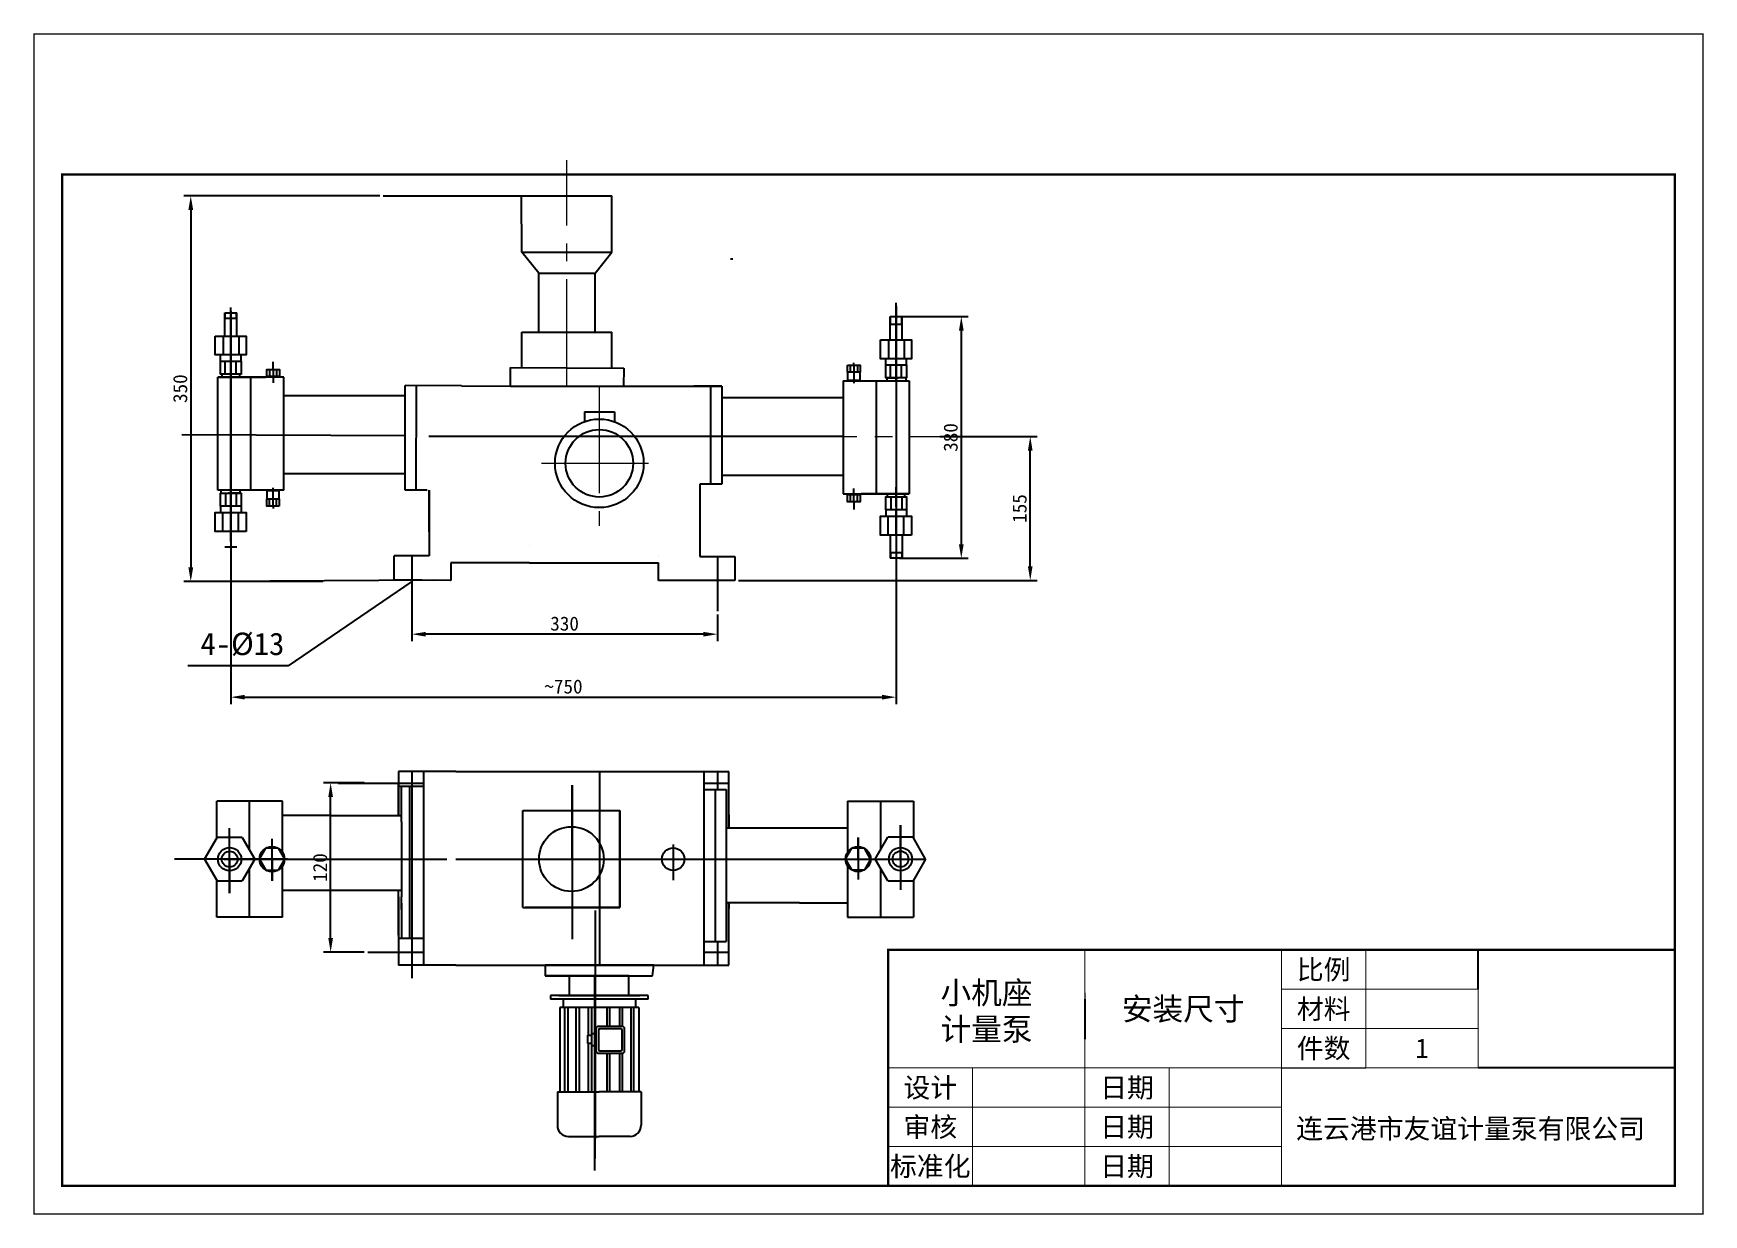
# Model space of a CAD drawing. Header units: millimetres. Extents: x 31 to 328, y 15 to 225.
import ezdxf
from ezdxf.enums import TextEntityAlignment as Align

# ---------------------------------------------------------------- set-up
doc = ezdxf.new("R2010")
doc.units = ezdxf.units.MM
doc.header["$PDMODE"] = 35
doc.linetypes.add('CENTER2', pattern=[28.575, 19.05, -3.175, 3.175, -3.175])
for name, color, linetype, lineweight in [('01-轮廓线', 7, 'Continuous', 35), ('02-中心线', 1, 'CENTER2', 15), ('04-标注', 3, 'Continuous', 20)]:
    doc.layers.add(name, color=color, linetype=linetype, lineweight=lineweight)
doc.layers.add('05-文字', color=5, linetype='Continuous')
doc.layers.add('2', color=4, linetype='Continuous')
doc.styles.add('S', font='SimSun.ttf')
doc.dimstyles.new('ISO-25', dxfattribs={"dimtxt": 2.5, "dimasz": 2.5, "dimexe": 1.25, "dimexo": 0.625, "dimtad": 1, "dimtxsty": 'Standard', "dimcen": 2.5, "dimadec": 0, "dimazin": 0, "dimtfac": 1, "dimtmove": 0, "dimatfit": 3, "dimfxl": 0, "dimarcsym": 0})

# ---------------------------------------------------------------- blocks, each defined once
blk = doc.blocks.new('*D10')
at = {"color": 0, "lineweight": -2}
for p, q in [((192.11, 153.62), (209.47, 153.62)), ((208.22, 130.5), (208.22, 151.12)), ((156.3, 128), (209.47, 128))]:
    blk.add_line(p, q, dxfattribs=at)
at = {"color": 0}
for points in [[(207.8, 151.12), (208.63, 151.12), (208.22, 153.62)], [(207.8, 130.5), (208.63, 130.5), (208.22, 128)]]:
    blk.add_solid(points, dxfattribs=at)
at = {"layer": 'Defpoints', "color": 0}
for p in [(191.48, 153.62), (208.22, 153.62), (155.67, 128)]:
    blk.add_point(p, dxfattribs=at)
at = {"color": 0, "insert": (206.34, 140.81), "char_height": 2.5, "attachment_point": 5, "rotation": 90}
blk.add_mtext('\\A1;155', dxfattribs=at)
blk = doc.blocks.new('*D11')
at = {"color": 0, "lineweight": -2}
for p, q in [((92.47, 196.45), (57.59, 196.45)), ((58.84, 193.95), (58.84, 130.31)), ((82.35, 127.81), (57.59, 127.81))]:
    blk.add_line(p, q, dxfattribs=at)
at = {"color": 0}
for points in [[(58.42, 193.95), (59.26, 193.95), (58.84, 196.45)], [(58.42, 130.31), (59.26, 130.31), (58.84, 127.81)]]:
    blk.add_solid(points, dxfattribs=at)
at = {"layer": 'Defpoints', "color": 0}
for p in [(93.09, 196.45), (58.84, 127.81), (82.97, 127.81)]:
    blk.add_point(p, dxfattribs=at)
at = {"color": 0, "insert": (56.97, 162.13), "char_height": 2.5, "attachment_point": 5, "rotation": 90}
blk.add_mtext('\\A1;350', dxfattribs=at)
blk = doc.blocks.new('*D17')
at = {"color": 0, "lineweight": -2}
for p, q in [((184.98, 174.96), (197.2, 174.96)), ((195.95, 172.46), (195.95, 134.44)), ((184.98, 131.94), (197.2, 131.94))]:
    blk.add_line(p, q, dxfattribs=at)
at = {"color": 0}
for points in [[(195.53, 172.46), (196.37, 172.46), (195.95, 174.96)], [(195.53, 134.44), (196.37, 134.44), (195.95, 131.94)]]:
    blk.add_solid(points, dxfattribs=at)
at = {"layer": 'Defpoints', "color": 0}
for p in [(184.36, 174.96), (184.36, 131.94), (195.95, 131.94)]:
    blk.add_point(p, dxfattribs=at)
at = {"color": 0, "insert": (194.07, 153.45), "char_height": 2.5, "attachment_point": 5, "rotation": 90}
blk.add_mtext('\\A1;380', dxfattribs=at)
blk = doc.blocks.new('*D23')
at = {"color": 0, "lineweight": -2}
for p, q in [((98.15, 127.18), (98.15, 117.19)), ((152.56, 121.93), (152.56, 117.19)), ((150.06, 118.44), (100.65, 118.44))]:
    blk.add_line(p, q, dxfattribs=at)
at = {"color": 0}
for points in [[(100.65, 118.85), (100.65, 118.02), (98.15, 118.44)], [(150.06, 118.85), (150.06, 118.02), (152.56, 118.44)]]:
    blk.add_solid(points, dxfattribs=at)
at = {"layer": 'Defpoints', "color": 0}
for p in [(98.15, 127.81), (152.56, 122.56), (98.15, 118.44)]:
    blk.add_point(p, dxfattribs=at)
at = {"color": 0, "insert": (125.36, 120.31), "char_height": 2.5, "attachment_point": 5}
blk.add_mtext('\\A1;330', dxfattribs=at)
blk = doc.blocks.new('*D25')
at = {"color": 0, "lineweight": -2}
for p, q in [((65.96, 175.92), (65.96, 105.98)), ((184.36, 176.8), (184.36, 105.98)), ((68.46, 107.23), (181.86, 107.23))]:
    blk.add_line(p, q, dxfattribs=at)
at = {"color": 0}
for points in [[(68.46, 107.65), (68.46, 106.81), (65.96, 107.23)], [(181.86, 107.65), (181.86, 106.81), (184.36, 107.23)]]:
    blk.add_solid(points, dxfattribs=at)
at = {"layer": 'Defpoints', "color": 0}
for p in [(65.96, 176.55), (184.36, 177.42), (184.36, 107.23)]:
    blk.add_point(p, dxfattribs=at)
at = {"color": 0, "insert": (125.16, 109.11), "char_height": 2.5, "attachment_point": 5}
blk.add_mtext('\\A1;~750', dxfattribs=at)
blk = doc.blocks.new('*D26')
at = {"color": 0, "lineweight": -2}
for p, q in [((89.72, 91.96), (82.48, 91.96)), ((83.73, 64.36), (83.73, 89.46)), ((89.72, 61.86), (82.48, 61.86))]:
    blk.add_line(p, q, dxfattribs=at)
at = {"color": 0}
for points in [[(83.31, 89.46), (84.15, 89.46), (83.73, 91.96)], [(83.31, 64.36), (84.15, 64.36), (83.73, 61.86)]]:
    blk.add_solid(points, dxfattribs=at)
at = {"layer": 'Defpoints', "color": 0}
for p in [(83.73, 91.96), (90.34, 91.96), (90.34, 61.86)]:
    blk.add_point(p, dxfattribs=at)
at = {"color": 0, "insert": (81.86, 76.91), "char_height": 2.5, "attachment_point": 5, "rotation": 90}
blk.add_mtext('\\A1;120', dxfattribs=at)

msp = doc.modelspace()

# ---------------------------------------------------------------- linework, layer by layer
at = {"color": 0}
for p, q in [((93.091, 196.453), (125.773, 196.453)), ((117.773, 186.422), (117.683, 196.453)), ((118.308, 196.453), (133.773, 196.453)), ((133.773, 186.422), (133.773, 196.453)), ((117.773, 186.422), (133.773, 186.422)), ((120.773, 182.686), (117.773, 186.422)), ((130.773, 182.686), (133.773, 186.422)), ((155.284, 185.174), (154.894, 185.174)), ((120.773, 172.2), (120.773, 182.686)), ((120.773, 172.2), (120.773, 182.686)), ((120.773, 182.686), (130.773, 182.686)), ((130.773, 172.2), (130.773, 182.686)), ((64.883, 171.503), (64.883, 175.626)), ((64.883, 175.626), (67.043, 175.626)), ((64.937, 174.602), (64.937, 175.626)), ((65.963, 171.503), (65.963, 176.548)), ((66.983, 174.602), (66.983, 175.626)), ((67.043, 171.503), (67.043, 175.626)), ((184.358, 163.509), (184.358, 177.423)), ((184.358, 170.841), (184.358, 175.885)), ((67.043, 174.602), (64.883, 174.602)), ((65.963, 134.93), (65.963, 172.641)), ((183.278, 170.841), (183.278, 174.964)), ((183.278, 174.964), (185.438, 174.964)), ((183.278, 173.628), (185.438, 173.628)), ((183.338, 173.628), (183.338, 174.964)), ((184.358, 172.636), (184.358, 134.925)), ((185.379, 173.628), (185.379, 174.964)), ((185.438, 170.841), (185.438, 174.964)), ((64.642, 168.132), (64.642, 171.503)), ((65.963, 171.503), (65.963, 167.008)), ((67.434, 168.132), (67.434, 171.503)), ((117.773, 165.873), (117.773, 172.2)), ((117.773, 172.2), (133.773, 172.2)), ((133.773, 165.799), (133.773, 172.2)), ((183.037, 167.469), (183.037, 170.841)), ((184.358, 170.841), (184.358, 166.345)), ((185.829, 167.469), (185.829, 170.841)), ((64.142, 167.008), (64.142, 168.132)), ((64.919, 167.008), (64.919, 164.707)), ((65.963, 140.346), (65.963, 167.226)), ((65.963, 166.473), (65.963, 162.94)), ((66.847, 167.008), (66.847, 164.707)), ((67.784, 167.008), (67.784, 168.132)), ((73.505, 165.555), (73.505, 166.916)), ((176.841, 166.333), (176.841, 166.751)), ((182.537, 166.345), (182.537, 167.469)), ((184.358, 167.22), (184.358, 140.34)), ((186.179, 166.345), (186.179, 167.469)), ((63.663, 164.171), (72.166, 164.171)), ((63.663, 144.058), (63.663, 164.171)), ((75.382, 164.171), (63.663, 164.171)), ((64.393, 164.707), (64.393, 164.171)), ((67.51, 164.707), (67.51, 164.171)), ((69.523, 144.058), (69.523, 164.171)), ((72.549, 164.272), (72.549, 164.171)), ((72.893, 164.272), (72.893, 165.555)), ((73.505, 165.555), (73.505, 163.191)), ((74.146, 164.272), (74.146, 165.555)), ((74.429, 164.272), (74.429, 164.171)), ((75.382, 144.058), (75.382, 164.171)), ((115.724, 162.577), (115.739, 165.882)), ((115.739, 165.882), (135.872, 165.79)), ((135.872, 165.79), (135.823, 162.577)), ((174.939, 163.509), (174.939, 143.395)), ((174.939, 163.509), (186.657, 163.509)), ((175.722, 165.051), (175.722, 163.619)), ((175.722, 163.619), (177.961, 163.619)), ((175.856, 163.619), (175.856, 163.509)), ((176.199, 166.333), (176.199, 165.051)), ((176.841, 166.333), (176.841, 164.364)), ((176.841, 164.364), (176.841, 163.094)), ((177.453, 166.333), (177.453, 165.051)), ((177.856, 163.619), (177.856, 163.509)), ((177.961, 163.619), (177.961, 165.051)), ((178.155, 163.509), (186.657, 163.509)), ((180.798, 163.509), (180.798, 143.395)), ((182.694, 164.044), (182.694, 163.509)), ((182.825, 164.044), (184.745, 164.044)), ((183.313, 166.345), (183.313, 164.044)), ((184.358, 165.81), (184.358, 162.278)), ((185.242, 166.345), (185.242, 164.044)), ((186.052, 164.044), (186.052, 163.509)), ((186.657, 163.509), (186.657, 143.395)), ((75.576, 160.896), (96.983, 160.896)), ((96.983, 144.045), (96.983, 162.714)), ((107.02, 162.616), (96.983, 162.714)), ((96.983, 144.99), (96.983, 162.452)), ((98.929, 144.045), (99.015, 162.704)), ((107.02, 162.616), (115.724, 162.577)), ((115.724, 162.577), (135.823, 162.577)), ((135.823, 162.577), (153.338, 162.577)), ((153.338, 162.577), (148.338, 162.577)), ((153.338, 162.577), (151.338, 162.577)), ((151.391, 145.115), (151.391, 162.577)), ((151.391, 145.115), (151.391, 160.577)), ((151.391, 160.577), (151.391, 160.577)), ((153.338, 162.577), (153.338, 145.115)), ((153.338, 162.577), (153.338, 160.577)), ((153.338, 160.577), (174.745, 160.577)), ((128.922, 158.011), (134.239, 158.011)), ((128.922, 158.011), (128.922, 156.281)), ((134.239, 158.011), (134.239, 156.253)), ((96.983, 153.721), (57.238, 153.906)), ((174.745, 153.623), (101.182, 153.623)), ((96.983, 146.99), (75.576, 146.99)), ((96.983, 144.99), (96.983, 146.99)), ((174.745, 146.67), (153.338, 146.67)), ((72.166, 144.058), (63.663, 144.058)), ((75.382, 144.058), (63.663, 144.058)), ((64.268, 143.522), (64.268, 144.058)), ((65.079, 141.221), (65.079, 143.522)), ((67.495, 143.522), (65.575, 143.522)), ((65.963, 141.756), (65.963, 145.289)), ((65.963, 144.058), (65.963, 130.143)), ((67.007, 141.221), (67.007, 143.522)), ((67.627, 143.522), (67.627, 144.058)), ((74.599, 143.947), (72.36, 143.947)), ((72.36, 143.947), (72.36, 142.516)), ((72.464, 143.947), (72.464, 144.058)), ((73.48, 143.202), (73.48, 144.472)), ((73.48, 141.233), (73.48, 143.202)), ((74.465, 143.947), (74.465, 144.058)), ((74.599, 142.516), (74.599, 143.947)), ((100.876, 144.045), (96.983, 144.045)), ((101.265, 136.655), (101.265, 144.045)), ((101.265, 144.045), (101.265, 132.377)), ((153.338, 145.115), (149.445, 145.115)), ((149.445, 145.115), (149.445, 132.28)), ((174.939, 143.395), (186.657, 143.395)), ((175.892, 143.294), (175.892, 143.395)), ((176.174, 143.294), (176.174, 142.011)), ((176.816, 142.011), (176.816, 144.375)), ((177.428, 143.294), (177.428, 142.011)), ((177.772, 143.294), (177.772, 143.395)), ((186.657, 143.395), (178.155, 143.395)), ((182.811, 142.86), (182.811, 143.395)), ((183.474, 140.558), (183.474, 142.86)), ((184.358, 141.094), (184.358, 144.626)), ((185.402, 140.558), (185.402, 142.86)), ((185.927, 142.86), (185.927, 143.395)), ((64.142, 141.221), (64.142, 140.097)), ((64.492, 140.097), (64.492, 136.726)), ((65.963, 136.726), (65.963, 141.221)), ((67.284, 140.097), (67.284, 136.726)), ((67.784, 141.221), (67.784, 140.097)), ((72.868, 141.233), (72.868, 142.516)), ((73.48, 141.233), (73.48, 140.815)), ((74.121, 141.233), (74.121, 142.516)), ((176.816, 142.011), (176.816, 140.651)), ((182.537, 140.558), (182.537, 139.435)), ((184.358, 136.063), (184.358, 140.558)), ((186.179, 140.558), (186.179, 139.435)), ((182.887, 139.435), (182.887, 136.063)), ((185.679, 139.435), (185.679, 136.063)), ((67.043, 133.939), (64.883, 133.939)), ((119.086, 134.28), (119.086, 134.28)), ((183.278, 136.063), (183.278, 131.94)), ((184.358, 136.063), (184.358, 131.019)), ((185.438, 136.063), (185.438, 131.94)), ((95.037, 132.377), (95.037, 132.377)), ((95.037, 128.099), (95.037, 132.377)), ((101.265, 132.377), (95.037, 132.377)), ((98.151, 132.377), (98.151, 123.432)), ((119.086, 131.141), (105.105, 131.141)), ((105.105, 131.141), (105.105, 128.002)), ((119.086, 131.141), (142.05, 131.141)), ((142.05, 132.28), (142.05, 132.28)), ((142.05, 128.002), (142.05, 131.141)), ((149.445, 132.28), (155.673, 132.28)), ((152.559, 132.28), (152.559, 122.557)), ((155.673, 132.28), (155.673, 128.002)), ((183.278, 132.965), (185.438, 132.965)), ((185.438, 131.94), (183.278, 131.94)), ((183.338, 132.965), (183.338, 131.94)), ((185.383, 132.965), (185.383, 131.94)), ((72.935, 127.905), (102.043, 128.099)), ((98.151, 127.807), (76.201, 112.834)), ((105.074, 128.002), (95.037, 128.099)), ((105.105, 128.002), (105.074, 128.002)), ((155.673, 128.002), (142.05, 128.002)), ((76.201, 112.834), (58.297, 112.834)), ((95.805, 94.03), (95.805, 86.166)), ((100.234, 94.03), (95.805, 94.03)), ((98.151, 94.03), (98.151, 57.217)), ((100.234, 94.03), (100.234, 59.549)), ((105.989, 94.03), (100.234, 94.03)), ((105.989, 94.03), (150.135, 94.03)), ((131.566, 94.03), (131.566, 59.549)), ((143.507, 94.03), (154.564, 94.03)), ((150.135, 94.03), (150.135, 59.549)), ((152.559, 94.03), (152.559, 90.82)), ((154.564, 83.999), (154.564, 94.03)), ((85.09, 91.957), (100.234, 91.957)), ((95.805, 86.166), (95.805, 91.957)), ((95.805, 91.338), (95.805, 86.166)), ((100.234, 91.338), (95.805, 91.338)), ((96.32, 86.126), (96.32, 91.338)), ((97.751, 91.338), (97.751, 64.283)), ((126.73, 78.416), (126.73, 91.556)), ((126.73, 91.556), (126.73, 64.14)), ((150.135, 91.957), (154.564, 91.957)), ((150.135, 90.82), (151.575, 90.82)), ((151.575, 90.82), (152.159, 90.82)), ((152.159, 90.82), (152.159, 63.766)), ((152.159, 90.82), (154.106, 90.82)), ((154.106, 90.82), (154.106, 63.766)), ((63.458, 82.861), (63.458, 88.719)), ((67.47, 88.719), (63.458, 88.719)), ((75.177, 88.719), (65.486, 88.719)), ((69.318, 79.985), (69.318, 88.719)), ((75.177, 79.608), (75.177, 88.719)), ((117.934, 69.776), (117.934, 87.056)), ((117.934, 87.056), (135.214, 87.056)), ((118.318, 87.056), (135.214, 87.056)), ((135.214, 69.776), (135.214, 87.056)), ((135.214, 87.056), (135.214, 69.776)), ((154.564, 86.3), (154.564, 83.999)), ((175.707, 88.736), (185.397, 88.736)), ((175.707, 88.736), (175.707, 79.624)), ((181.566, 88.736), (181.566, 80.006)), ((183.414, 88.736), (187.425, 88.736)), ((187.425, 88.736), (187.425, 82.877)), ((63.458, 82.162), (63.458, 84.731)), ((65.758, 72.357), (65.758, 83.896)), ((83.732, 86.166), (75.177, 86.166)), ((83.732, 86.166), (96.32, 86.166)), ((96.32, 85.074), (96.32, 86.126)), ((96.32, 85.074), (96.32, 71.724)), ((152.343, 83.999), (152.159, 83.999)), ((154.106, 83.999), (167.152, 83.999)), ((167.152, 83.999), (175.707, 83.999)), ((185.126, 78.416), (185.126, 84.458)), ((185.126, 84.458), (185.126, 72.919)), ((187.425, 83.538), (187.425, 82.187)), ((73.301, 74.559), (73.301, 82.046)), ((144.67, 81.001), (144.67, 74.668)), ((177.583, 78.416), (177.583, 82.256)), ((177.583, 82.256), (177.583, 74.769)), ((61.284, 78.4), (55.945, 78.4)), ((70.233, 78.399), (61.284, 78.4)), ((64.785, 78.399), (104.414, 78.399)), ((65.758, 78.399), (65.758, 72.357)), ((76.054, 78.399), (66.649, 78.399)), ((75.537, 78.399), (71.062, 78.4)), ((73.301, 78.399), (73.301, 74.559)), ((105.989, 78.416), (176.813, 78.416)), ((174.829, 78.416), (184.235, 78.416)), ((175.347, 78.416), (179.822, 78.415)), ((180.651, 78.416), (189.6, 78.415)), ((63.458, 73.277), (63.458, 74.628)), ((69.318, 68.079), (69.318, 76.808)), ((75.177, 68.079), (75.177, 77.191)), ((175.707, 77.207), (175.707, 68.096)), ((181.566, 76.83), (181.566, 68.096)), ((187.425, 74.653), (187.425, 72.084)), ((63.458, 68.079), (63.458, 73.938)), ((83.732, 72.816), (75.177, 72.816)), ((96.32, 72.816), (83.732, 72.816)), ((95.805, 70.573), (95.805, 72.816)), ((95.805, 64.903), (95.805, 71.724)), ((95.805, 71.724), (95.805, 64.283)), ((96.32, 69.423), (96.32, 71.724)), ((187.425, 73.954), (187.425, 68.096)), ((95.805, 71.206), (95.805, 59.549)), ((96.32, 70.573), (96.32, 64.283)), ((117.934, 69.776), (135.214, 69.776)), ((135.214, 69.776), (118.318, 69.776)), ((130.798, 69.276), (130.798, 28.615)), ((167.152, 70.649), (154.106, 70.649)), ((154.564, 70.649), (154.564, 69.597)), ((154.564, 59.549), (154.564, 70.649)), ((167.152, 70.649), (175.707, 70.649)), ((67.47, 68.079), (63.458, 68.079)), ((75.177, 68.079), (65.486, 68.079)), ((175.707, 68.096), (185.397, 68.096)), ((183.414, 68.096), (187.425, 68.096)), ((100.234, 64.283), (95.805, 64.283)), ((150.135, 63.766), (151.575, 63.766)), ((151.575, 63.766), (154.106, 63.766)), ((152.559, 63.766), (152.559, 59.549)), ((90.343, 61.86), (100.234, 61.86)), ((100.234, 59.549), (95.805, 59.549)), ((105.989, 59.549), (100.234, 59.549)), ((105.989, 59.549), (150.135, 59.549)), ((141.213, 59.549), (121.919, 59.549)), ((121.919, 59.549), (121.919, 57.644)), ((140.975, 57.644), (141.213, 59.549)), ((150.135, 61.86), (154.564, 61.86)), ((150.135, 59.549), (154.564, 59.549)), ((136.815, 57.644), (121.919, 57.644)), ((121.919, 57.644), (136.815, 57.644)), ((127.15, 57.644), (126.19, 57.644)), ((126.19, 57.644), (126.19, 54.158)), ((136.815, 57.644), (127.15, 57.644)), ((127.15, 57.644), (127.15, 57.644)), ((127.15, 57.644), (127.15, 57.644)), ((130.765, 23.024), (130.765, 57.398)), ((136.815, 54.158), (136.815, 57.644)), ((136.815, 57.644), (136.815, 57.644)), ((136.815, 57.644), (136.815, 57.644)), ((136.815, 57.644), (140.975, 57.644)), ((140.975, 57.644), (140.975, 57.644)), ((140.975, 57.644), (140.975, 57.644)), ((182.938, 58.44), (182.938, 54.628)), ((122.86, 54.158), (122.86, 53.464)), ((124.333, 54.158), (138.733, 54.158)), ((130.765, 53.912), (130.765, 25.151)), ((140.205, 53.464), (140.205, 54.158)), ((138.556, 51.993), (138.556, 37.008))]:
    msp.add_line(p, q, dxfattribs=at)
for points, const_width in [([(30.938, 15.253), (327.938, 15.253), (327.938, 225.253), (30.938, 225.253)], 0.2), ([(35.938, 20.253), (322.938, 20.253), (322.938, 200.253), (35.938, 200.253)], 0.4), ([(182.938, 20.253), (322.938, 20.253), (322.938, 62.253), (182.938, 62.253)], 0.4)]:
    msp.add_lwpolyline(points, close=True, dxfattribs=dict(const_width=const_width))
for points in [[(63.205, 171.503), (68.721, 171.503), (68.721, 168.132), (63.205, 168.132)], [(181.6, 170.841), (187.116, 170.841), (187.116, 167.469), (181.6, 167.469)], [(64.142, 167.008), (67.784, 167.008), (67.784, 164.707), (64.142, 164.707)], [(74.624, 164.272), (72.385, 164.272), (72.385, 165.555), (74.624, 165.555)], [(175.722, 166.333), (177.961, 166.333), (177.961, 165.051), (175.722, 165.051)], [(182.537, 166.345), (186.179, 166.345), (186.179, 164.044), (182.537, 164.044)], [(67.784, 141.221), (64.142, 141.221), (64.142, 143.522), (67.784, 143.522)], [(175.697, 143.294), (177.936, 143.294), (177.936, 142.011), (175.697, 142.011)], [(186.179, 140.558), (182.537, 140.558), (182.537, 142.86), (186.179, 142.86)], [(68.721, 136.726), (63.205, 136.726), (63.205, 140.097), (68.721, 140.097)], [(74.599, 141.233), (72.36, 141.233), (72.36, 142.516), (74.599, 142.516)], [(187.116, 136.063), (181.6, 136.063), (181.6, 139.435), (187.116, 139.435)]]:
    msp.add_lwpolyline(points, close=True, dxfattribs=at)
msp.add_lwpolyline([(217.938, 62.253, 0.2, 0.2, 0), (217.938, 20.253, 0.2, 0.2, 0)], format="xyseb")
at = {"const_width": 0.2}
for points in [[(252.938, 62.253), (252.938, 20.253)], [(267.938, 62.253), (267.938, 41.253)], [(287.938, 62.253), (287.938, 41.253)], [(287.938, 55.253), (252.938, 55.253)], [(287.938, 48.253), (252.938, 48.253)], [(322.938, 41.253), (182.938, 41.253)], [(197.938, 41.253), (197.938, 20.253)], [(232.938, 41.253), (232.938, 20.253)], [(252.938, 34.253), (182.938, 34.253)], [(252.938, 27.253), (182.938, 27.253)]]:
    msp.add_lwpolyline(points, dxfattribs=at)
at = {"color": 0}
for centre, radius in [((131.541, 148.851), 7.879), ((131.541, 148.851), 7.879), ((131.541, 148.851), 6), ((126.574, 78.416), 5.76), ((65.758, 78.395), 2.071), ((73.301, 78.399), 2.232), ((144.67, 78.416), 2), ((177.583, 78.416), 2.232), ((185.126, 78.42), 2.071), ((65.758, 78.395), 1.409), ((185.126, 78.42), 1.409)]:
    msp.add_circle(centre, radius, dxfattribs=at)
at = {"layer": '02-中心线', "color": 0}
for p, q in [((125.773, 162.577), (125.773, 202.795)), ((131.541, 162.577), (131.541, 137.725)), ((101.182, 153.623), (200.044, 153.623)), ((121.241, 148.851), (142.083, 148.851))]:
    msp.add_line(p, q, dxfattribs=at)
at = {"layer": '04-标注'}
msp.add_line((322.938, 200.253), (322.938, 200.253), dxfattribs=at)
at = {"layer": '04-标注', "color": 0}
for p, q in [((182.938, 62.253), (182.938, 62.253)), ((182.938, 62.253), (182.938, 54.628)), ((217.938, 54.628), (217.938, 49.936)), ((217.938, 54.628), (217.938, 46.398)), ((217.938, 49.936), (217.938, 46.398)), ((252.938, 41.253), (267.938, 41.253)), ((252.938, 41.253), (267.938, 41.253))]:
    msp.add_line(p, q, dxfattribs=at)
at = {"layer": '05-文字', "color": 0}
for p, q in [((287.938, 55.253), (287.938, 62.253)), ((217.938, 53.473), (217.938, 46.398)), ((322.938, 41.253), (287.938, 41.253))]:
    msp.add_line(p, q, dxfattribs=at)
at = {"layer": '2', "color": 0}
for p, q in [((61.284, 78.4), (63.524, 82.275)), ((67.999, 82.272), (63.524, 82.275)), ((67.999, 82.272), (70.235, 78.395)), ((71.062, 78.4), (72.182, 80.337)), ((74.42, 80.336), (72.182, 80.337)), ((74.42, 80.336), (75.538, 78.397)), ((175.346, 78.418), (176.466, 80.355)), ((178.704, 80.354), (176.466, 80.355)), ((179.822, 78.415), (178.704, 80.354)), ((180.649, 78.42), (182.889, 82.295)), ((187.365, 82.292), (182.889, 82.295)), ((189.6, 78.415), (187.365, 82.292)), ((61.284, 78.4), (63.519, 74.523)), ((70.235, 78.395), (67.995, 74.52)), ((71.062, 78.4), (72.18, 76.461)), ((75.538, 78.397), (74.418, 76.46)), ((176.464, 76.479), (175.346, 78.418)), ((179.822, 78.415), (178.702, 76.478)), ((182.885, 74.543), (180.649, 78.42)), ((189.6, 78.415), (187.36, 74.54)), ((63.519, 74.523), (67.995, 74.52)), ((72.18, 76.461), (74.418, 76.46)), ((176.464, 76.479), (178.702, 76.478)), ((182.885, 74.543), (187.36, 74.54)), ((140.205, 54.158), (122.86, 54.158)), ((140.205, 53.464), (122.86, 53.464)), ((124.51, 51.993), (124.51, 37.008)), ((138.556, 51.993), (124.51, 51.993)), ((125.078, 53.464), (125.078, 51.993)), ((125.398, 37.008), (125.398, 51.993)), ((125.946, 51.993), (125.946, 37.008)), ((127.401, 37.008), (127.401, 51.993)), ((127.949, 51.993), (127.949, 37.008)), ((129.628, 47.099), (129.628, 51.993)), ((130.176, 51.993), (130.176, 47.099)), ((132.89, 51.993), (132.89, 48.678)), ((133.438, 48.678), (133.438, 51.993)), ((135.117, 51.993), (135.117, 48.639)), ((135.665, 48.635), (135.665, 51.993)), ((137.119, 51.993), (137.119, 37.008)), ((137.668, 37.008), (137.668, 51.993)), ((137.988, 53.464), (137.988, 51.993)), ((130.948, 48.205), (130.948, 44.29)), ((135.612, 48.639), (131.382, 48.639)), ((131.382, 47.945), (131.382, 44.55)), ((135.352, 48.205), (131.642, 48.205)), ((135.612, 44.55), (135.612, 47.945)), ((136.046, 44.29), (136.046, 48.205)), ((129.486, 45.599), (129.486, 47.099)), ((129.486, 47.099), (130.189, 47.099)), ((130.189, 45.599), (129.486, 45.599)), ((129.628, 37.008), (129.628, 45.599)), ((130.176, 45.599), (130.176, 37.008)), ((130.189, 45.207), (130.189, 47.393)), ((130.189, 47.393), (130.948, 47.393)), ((130.948, 45.207), (130.189, 45.207)), ((131.382, 43.857), (135.612, 43.857)), ((131.642, 44.29), (135.352, 44.29)), ((132.89, 43.857), (132.89, 37.008)), ((133.438, 37.008), (133.438, 43.857)), ((135.117, 43.857), (135.117, 37.008)), ((135.665, 37.008), (135.665, 43.86)), ((124.076, 37.008), (124.076, 31.038)), ((124.076, 37.008), (131.533, 37.008)), ((138.99, 37.008), (131.533, 37.008)), ((138.99, 37.008), (138.99, 31.038)), ((126.06, 29.054), (131.533, 29.054)), ((137.006, 29.054), (131.533, 29.054))]:
    msp.add_line(p, q, dxfattribs=at)
for centre, radius, start, end in [((131.382, 48.205), 0.434, 90, 180), ((131.642, 47.945), 0.26, 90, 180), ((135.352, 47.945), 0.26, 360, 90), ((135.612, 48.205), 0.434, 0, 90), ((131.382, 44.29), 0.434, 180, 270), ((131.642, 44.55), 0.26, 180, 270), ((135.352, 44.55), 0.26, 270, 0), ((135.612, 44.29), 0.434, 270, 360), ((126.06, 31.038), 1.984, 180, 270), ((137.006, 31.038), 1.984, 270, 0)]:
    msp.add_arc(centre, radius, start, end, dxfattribs=at)

# ---------------------------------------------------------------- texts
at = {"color": 0, "style": 'S'}
for s, p in [('4-%%c13', (68.028, 116.723)), ('小机座', (200.438, 54.628)), ('计量泵', (200.438, 48.139))]:
    msp.add_text(s, height=4, dxfattribs=at).set_placement(p, align=Align.MIDDLE_CENTER)
at = {"style": 'S'}
for s, p in [('比例', (260.438, 58.753)), ('材料', (260.438, 51.753)), ('件数', (260.438, 44.753)), ('设计', (190.438, 37.753)), ('日期', (225.438, 37.753)), ('审核', (190.438, 30.753)), ('日期', (225.438, 30.753)), ('标准化', (190.438, 23.753)), ('日期', (225.438, 23.753))]:
    msp.add_text(s, height=3.5, dxfattribs=at).set_placement(p, align=Align.MIDDLE_CENTER)
at = {"layer": '01-轮廓线', "color": 0, "style": 'S'}
msp.add_text('连云港市友谊计量泵有限公司', height=3.5, dxfattribs=at).set_placement((286.588, 30.444), align=Align.MIDDLE_CENTER)
at = {"layer": '04-标注', "color": 0, "style": 'S'}
for s, height, p in [('安装尺寸', 4, (235.438, 51.753)), ('1', 3.5, (277.938, 44.753))]:
    msp.add_text(s, height=height, dxfattribs=at).set_placement(p, align=Align.MIDDLE_CENTER)

# ---------------------------------------------------------------- dimensions: what is measured, and where the dimension line sits
at = {"color": 0}
for base, p1, p2, text, picture, middle in [((58.84, 127.807), (93.091, 196.453), (82.972, 127.807), '350', '*D11', (56.965, 162.13)), ((195.949, 131.94), (184.358, 174.964), (184.358, 131.94), '380', '*D17', (194.074, 153.452)), ((208.218, 153.623), (155.673, 128.002), (191.481, 153.623), '155', '*D10', (206.343, 140.813)), ((83.732, 91.957), (90.343, 61.86), (90.343, 91.957), '120', '*D26', (81.857, 76.909))]:
    dim = msp.add_linear_dim(base=base, p1=p1, p2=p2, angle=90, text=text, dimstyle='ISO-25', override={"dimtp": -0.009, "dimtm": 0.034, "dimtfac": 0.5, "dimtolj": 1}, dxfattribs=at)
    dim.commit()
    dim.dimension.update_dxf_attribs({"geometry": picture, "text_midpoint": middle})
for base, p1, p2, text, picture, middle in [((184.358, 107.231), (65.963, 176.548), (184.358, 177.423), '~750', '*D25', (125.16, 109.106)), ((98.151, 118.435), (152.559, 122.557), (98.151, 127.807), '330', '*D23', (125.355, 120.31))]:
    dim = msp.add_linear_dim(base=base, p1=p1, p2=p2, text=text, dimstyle='ISO-25', override={"dimtp": -0.009, "dimtm": 0.034, "dimtfac": 0.5, "dimtolj": 1}, dxfattribs=at)
    dim.commit()
    dim.dimension.update_dxf_attribs({"geometry": picture, "text_midpoint": middle})

doc.saveas('drawing.dxf')
